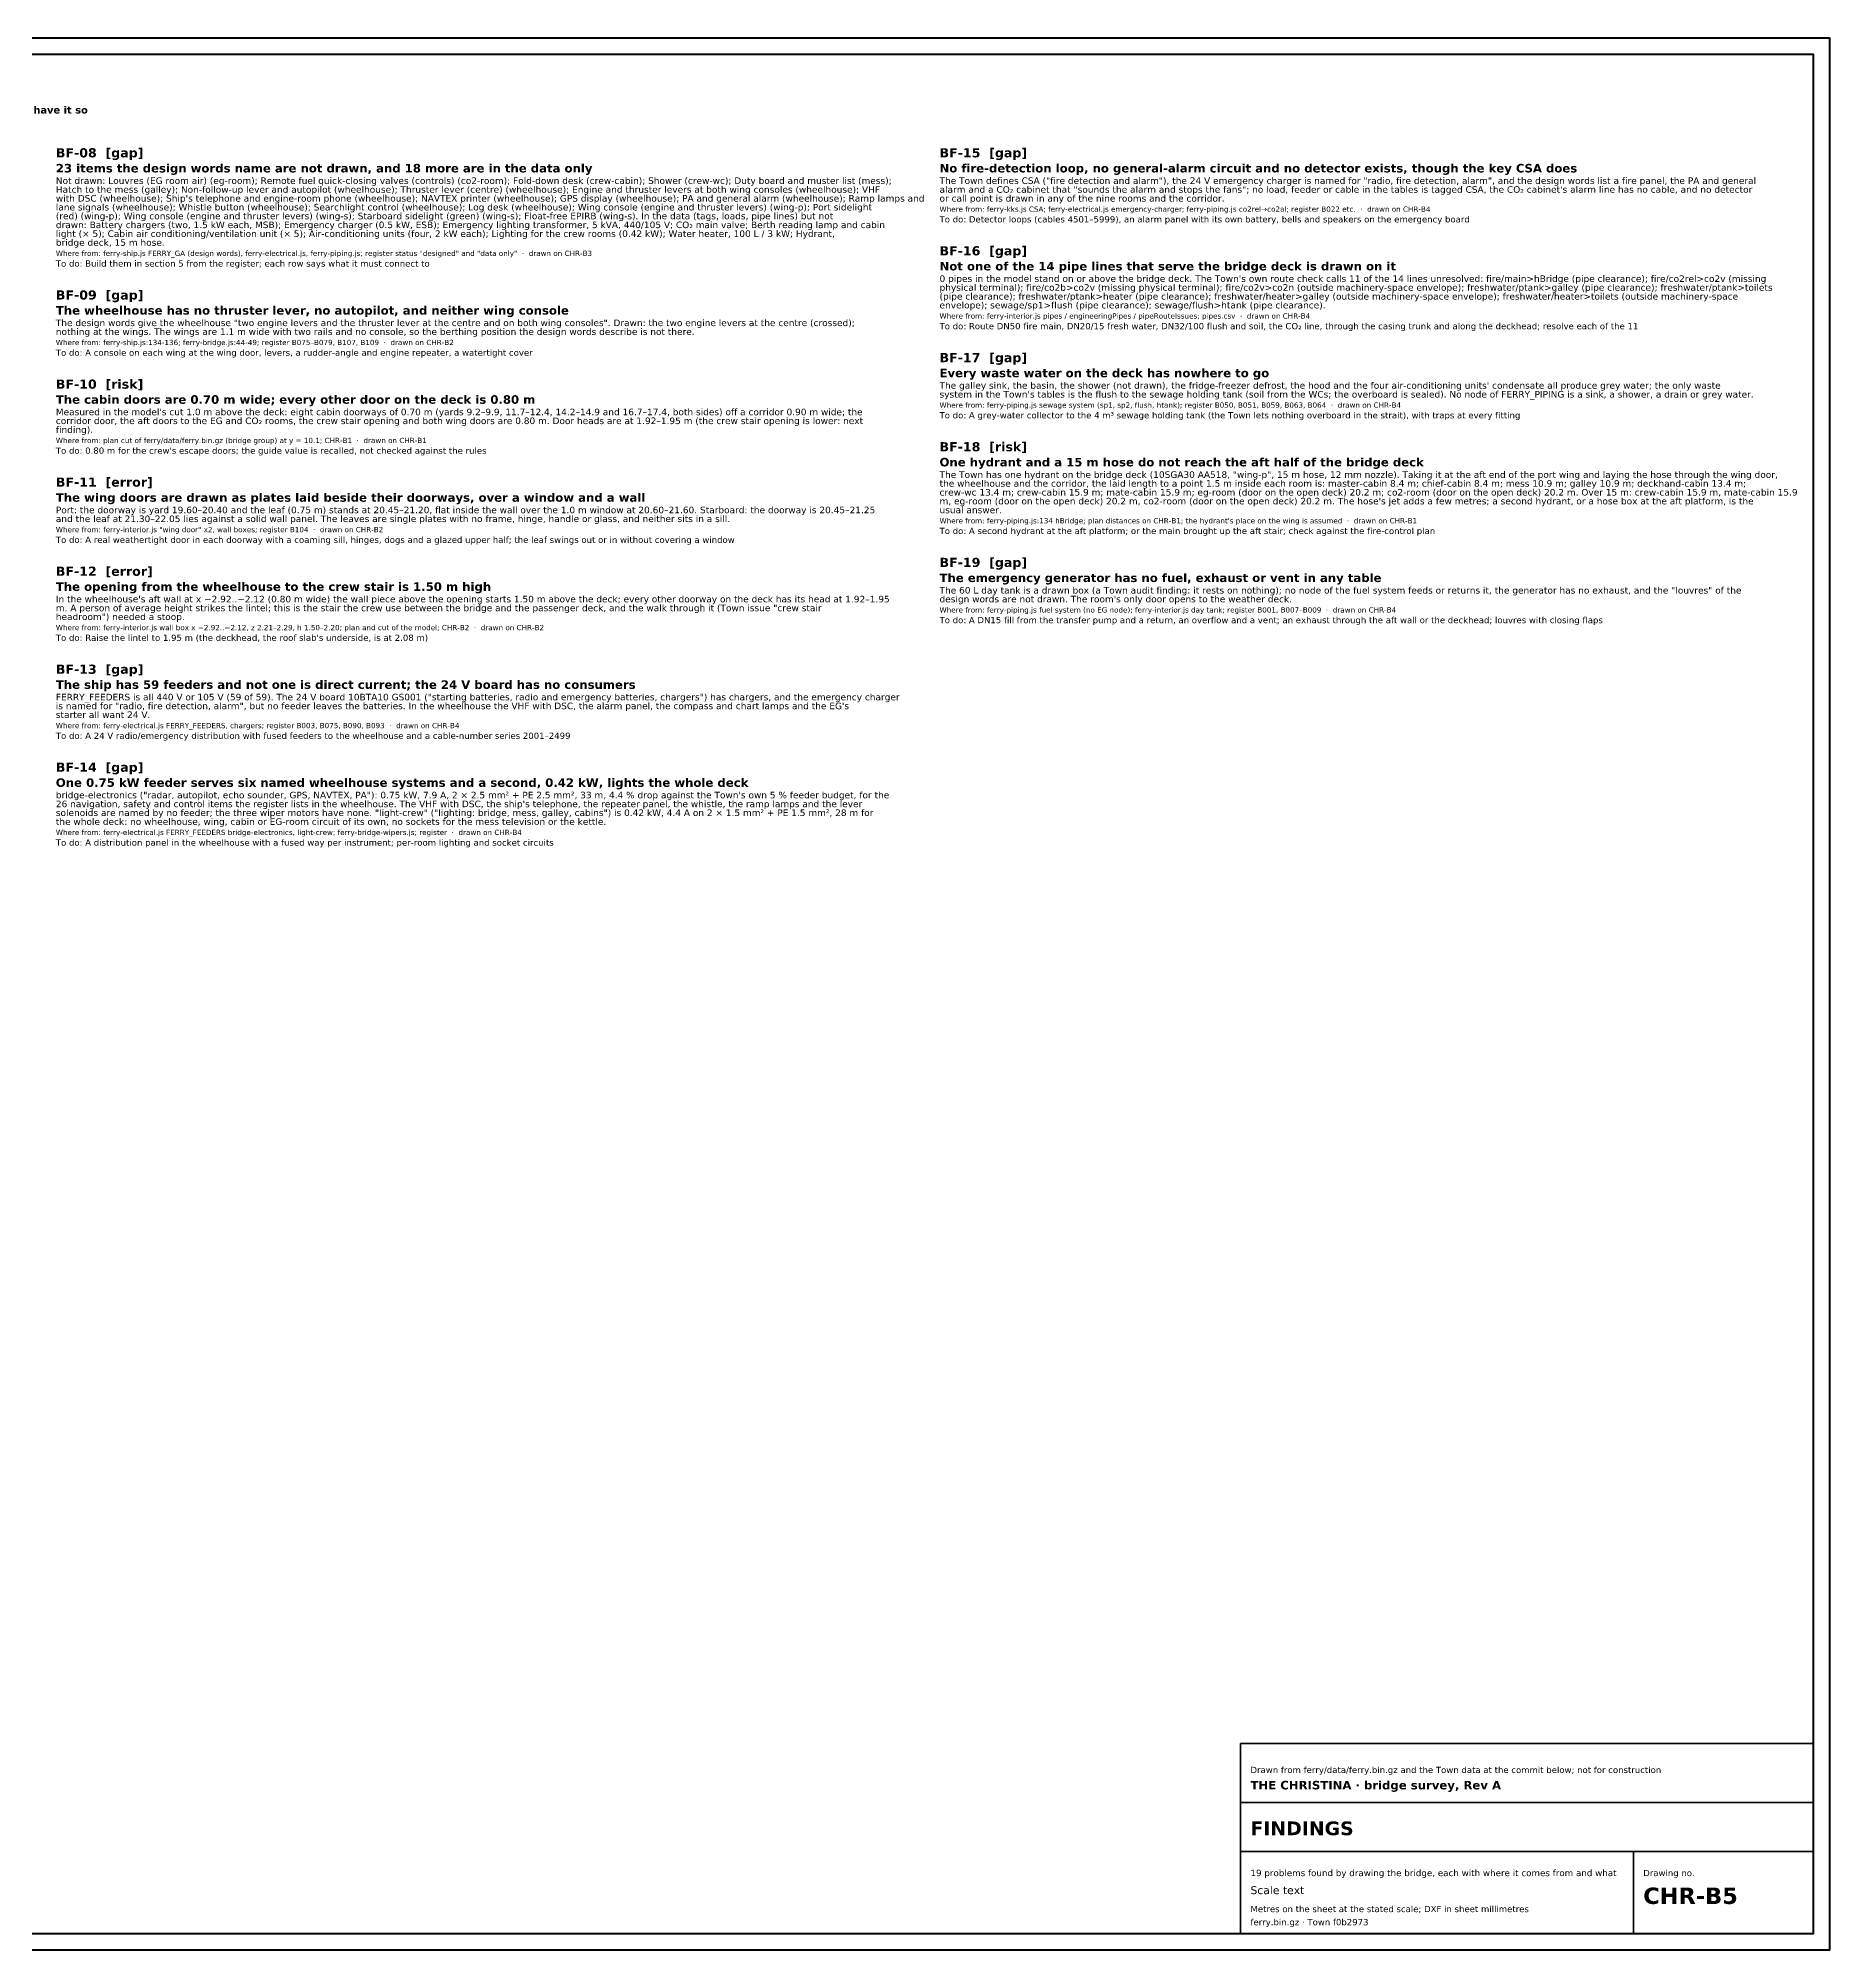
# Model space of a CAD drawing. Header units: millimetres. Extents: x 5 to 836, y 5 to 589.
# Drawn here: x 289 to 836, y 5 to 589 of the extents above; entities that cross this region are included whole.
import ezdxf

# ---------------------------------------------------------------- set-up
doc = ezdxf.new("R2010")
doc.units = ezdxf.units.MM
doc.linetypes.add('DASHED', pattern=[1.524, 1.27, -0.254])
for name, color, linetype, lineweight, true_color in [('DIM', 2, 'CONTINUOUS', 13, 0x1e46a0), ('FIND', 1, 'CONTINUOUS', 25, 0xc80000), ('SIGHT', 30, 'DASHED', 18, 0xd76900), ('THIN', 8, 'CONTINUOUS', 13, 0x8c8c8c)]:
    doc.layers.add(name, color=color, linetype=linetype, lineweight=lineweight, true_color=true_color)
for name, color, linetype, lineweight in [('FRAME', 7, 'CONTINUOUS', 50), ('TEXT', 7, 'CONTINUOUS', 18), ('TITLE', 7, 'CONTINUOUS', 35)]:
    doc.layers.add(name, color=color, linetype=linetype, lineweight=lineweight)
doc.styles.add('SANS', font='DejaVuSans.ttf')
doc.styles.add('SANSB', font='DejaVuSans-Bold.ttf')

msp = doc.modelspace()

# ---------------------------------------------------------------- linework, layer by layer
at = {"layer": 'FRAME'}
for points in [[(5, 5), (836, 5), (836, 589), (5, 589)], [(10, 10), (831, 10), (831, 584), (10, 584)]]:
    msp.add_lwpolyline(points, close=True, dxfattribs=at)
at = {"layer": 'TITLE'}
for p, q in [((656, 50), (831, 50)), ((656, 35), (831, 35)), ((776, 10), (776, 35))]:
    msp.add_line(p, q, dxfattribs=at)
msp.add_lwpolyline([(656, 10), (831, 10), (831, 68), (656, 68)], close=True, dxfattribs=at)

# ---------------------------------------------------------------- texts
at = {"layer": 'DIM'}
for s, height, style, p in [('BF-08  [gap]', 2.8, 'SANSB', (294, 552.6)), ('BF-15  [gap]', 2.8, 'SANSB', (564, 552.6)), ('23 items the design words name are not drawn, and 18 more are in the data only', 2.6, 'SANSB', (294, 548)), ('No fire-detection loop, no general-alarm circuit and no detector exists, though the key CSA does', 2.6, 'SANSB', (564, 548)), ('To do: Detector loops (cables 4501–5999), an alarm panel with its own battery, bells and speakers on the emergency board', 1.9, 'SANS', (564, 532.73)), ('To do: Build them in section 5 from the register; each row says what it must connect to', 1.9, 'SANS', (294, 519.23)), ('Not one of the 14 pipe lines that serve the bridge deck is drawn on it', 2.6, 'SANSB', (564, 518.065)), ('BF-16  [gap]', 2.8, 'SANSB', (564, 522.665)), ('BF-09  [gap]', 2.8, 'SANSB', (294, 509.165)), ('The wheelhouse has no thruster lever, no autopilot, and neither wing console', 2.6, 'SANSB', (294, 504.565)), ('To do: Route DN50 fire main, DN20/15 fresh water, DN32/100 flush and soil, the CO₂ line, through the casing trunk and along the deckhead; resolve each of the 11', 1.9, 'SANS', (564, 500.095)), ('To do: A console on each wing at the wing door, levers, a rudder-angle and engine repeater, a watertight cover', 1.9, 'SANS', (294, 491.995)), ('BF-17  [gap]', 2.8, 'SANSB', (564, 490.03)), ('Every waste water on the deck has nowhere to go', 2.6, 'SANSB', (564, 485.43)), ('To do: A grey-water collector to the 4 m³ sewage holding tank (the Town lets nothing overboard in the strait), with traps at every fitting', 1.9, 'SANS', (564, 472.86)), ("To do: 0.80 m for the crew's escape doors; the guide value is recalled, not checked against the rules", 1.9, 'SANS', (294, 462.06)), ('To do: A second hydrant at the aft platform; or the main brought up the aft stair; check against the fire-control plan', 1.9, 'SANS', (564, 437.525)), ('To do: A real weathertight door in each doorway with a coaming sill, hinges, dogs and a glazed upper half; the leaf swings out or in without covering a window', 1.9, 'SANS', (294, 434.825)), ('BF-19  [gap]', 2.8, 'SANSB', (564, 427.46)), ('The emergency generator has no fuel, exhaust or vent in any table', 2.6, 'SANSB', (564, 422.86)), ('To do: A DN15 fill from the transfer pump and a return, an overflow and a vent; an exhaust through the aft wall or the deckhead; louvres with closing flaps', 1.9, 'SANS', (564, 410.29)), ("To do: Raise the lintel to 1.95 m (the deckhead, the roof slab's underside, is at 2.08 m)", 1.9, 'SANS', (294, 404.89)), ('BF-13  [gap]', 2.8, 'SANSB', (294, 394.825)), ('The ship has 59 feeders and not one is direct current; the 24 V board has no consumers', 2.6, 'SANSB', (294, 390.225)), ('To do: A 24 V radio/emergency distribution with fused feeders to the wheelhouse and a cable-number series 2001–2499', 1.9, 'SANS', (294, 374.955)), ('One 0.75 kW feeder serves six named wheelhouse systems and a second, 0.42 kW, lights the whole deck', 2.6, 'SANSB', (294, 360.29)), ('BF-14  [gap]', 2.8, 'SANSB', (294, 364.89)), ('To do: A distribution panel in the wheelhouse with a fused way per instrument; per-room lighting and socket circuits', 1.9, 'SANS', (294, 342.32))]:
    msp.add_text(s, height=height, dxfattribs=dict(at, style=style)).set_placement(p)
at = {"layer": 'FIND', "style": 'SANSB'}
for s, height, p in [('The wing doors are drawn as plates laid beside their doorways, over a window and a wall', 2.6, (294, 447.395)), ('BF-11  [error]', 2.8, (294, 451.995)), ('BF-12  [error]', 2.8, (294, 424.76)), ('The opening from the wheelhouse to the crew stair is 1.50 m high', 2.6, (294, 420.16))]:
    msp.add_text(s, height=height, dxfattribs=at).set_placement(p)
at = {"layer": 'SIGHT', "style": 'SANSB'}
for s, height, p in [('BF-10  [risk]', 2.8, (294, 481.93)), ('The cabin doors are 0.70 m wide; every other door on the deck is 0.80 m', 2.6, (294, 477.33)), ('BF-18  [risk]', 2.8, (564, 462.795)), ('One hydrant and a 15 m hose do not reach the aft half of the bridge deck', 2.6, (564, 458.195))]:
    msp.add_text(s, height=height, dxfattribs=at).set_placement(p)
at = {"layer": 'TEXT'}
for s, height, style, p in [('4 risk  ·  7 error  ·  8 gap  ·  error: the model contradicts itself or its data · gap: asked for, not drawn or not specified · risk: it works, a real ship would not have it so', 2.2, 'SANSB', (24, 566)), ('Not drawn: Louvres (EG room air) (eg-room); Remote fuel quick-closing valves (controls) (co2-room); Fold-down desk (crew-cabin); Shower (crew-wc); Duty board and muster list (mess);', 2, 'SANS', (294, 544.49)), ('Hatch to the mess (galley); Non-follow-up lever and autopilot (wheelhouse); Thruster lever (centre) (wheelhouse); Engine and thruster levers at both wing consoles (wheelhouse); VHF', 2, 'SANS', (294, 541.79)), ('The Town defines CSA ("fire detection and alarm"), the 24 V emergency charger is named for "radio, fire detection, alarm", and the design words list a fire panel, the PA and general', 2, 'SANS', (564, 544.49)), ('alarm and a CO₂ cabinet that "sounds the alarm and stops the fans"; no load, feeder or cable in the tables is tagged CSA, the CO₂ cabinet\'s alarm line has no cable, and no detector', 2, 'SANS', (564, 541.79)), ("with DSC (wheelhouse); Ship's telephone and engine-room phone (wheelhouse); NAVTEX printer (wheelhouse); GPS display (wheelhouse); PA and general alarm (wheelhouse); Ramp lamps and", 2, 'SANS', (294, 539.09)), ('lane signals (wheelhouse); Whistle button (wheelhouse); Searchlight control (wheelhouse); Log desk (wheelhouse); Wing console (engine and thruster levers) (wing-p); Port sidelight', 2, 'SANS', (294, 536.39)), ('or call point is drawn in any of the nine rooms and the corridor.', 2, 'SANS', (564, 539.09)), ('drawn: Battery chargers (two, 1.5 kW each, MSB); Emergency charger (0.5 kW, ESB); Emergency lighting transformer, 5 kVA, 440/105 V; CO₂ main valve; Berth reading lamp and cabin', 2, 'SANS', (294, 530.99)), ('(red) (wing-p); Wing console (engine and thruster levers) (wing-s); Starboard sidelight (green) (wing-s); Float-free EPIRB (wing-s). In the data (tags, loads, pipe lines) but not', 2, 'SANS', (294, 533.69)), ('bridge deck, 15 m hose.', 2, 'SANS', (294, 525.59)), ('light (× 5); Cabin air conditioning/ventilation unit (× 5); Air-conditioning units (four, 2 kW each); Lighting for the crew rooms (0.42 kW); Water heater, 100 L / 3 kW; Hydrant,', 2, 'SANS', (294, 528.29)), ("0 pipes in the model stand on or above the bridge deck. The Town's own route check calls 11 of the 14 lines unresolved: fire/main>hBridge (pipe clearance); fire/co2rel>co2v (missing", 2, 'SANS', (564, 514.555)), ('physical terminal); fire/co2b>co2v (missing physical terminal); fire/co2v>co2n (outside machinery-space envelope); freshwater/ptank>galley (pipe clearance); freshwater/ptank>toilets', 2, 'SANS', (564, 511.855)), ('envelope); sewage/sp1>flush (pipe clearance); sewage/flush>htank (pipe clearance).', 2, 'SANS', (564, 506.455)), ('(pipe clearance); freshwater/ptank>heater (pipe clearance); freshwater/heater>galley (outside machinery-space envelope); freshwater/heater>toilets (outside machinery-space', 2, 'SANS', (564, 509.155)), ('The design words give the wheelhouse "two engine levers and the thruster lever at the centre and on both wing consoles". Drawn: the two engine levers at the centre (crossed);', 2, 'SANS', (294, 501.055)), ('nothing at the wings. The wings are 1.1 m wide with two rails and no console, so the berthing position the design words describe is not there.', 2, 'SANS', (294, 498.355)), ("The galley sink, the basin, the shower (not drawn), the fridge-freezer defrost, the hood and the four air-conditioning units' condensate all produce grey water; the only waste", 2, 'SANS', (564, 481.92)), ("system in the Town's tables is the flush to the sewage holding tank (soil from the WCs; the overboard is sealed). No node of FERRY_PIPING is a sink, a shower, a drain or grey water.", 2, 'SANS', (564, 479.22)), ('corridor door, the aft doors to the EG and CO₂ rooms, the crew stair opening and both wing doors are 0.80 m. Door heads are at 1.92–1.95 m (the crew stair opening is lower: next', 2, 'SANS', (294, 471.12)), ("Measured in the model's cut 1.0 m above the deck: eight cabin doorways of 0.70 m (yards 9.2–9.9, 11.7–12.4, 14.2–14.9 and 16.7–17.4, both sides) off a corridor 0.90 m wide; the", 2, 'SANS', (294, 473.82)), ('finding).', 2, 'SANS', (294, 468.42)), ('The Town has one hydrant on the bridge deck (10SGA30 AA518, "wing-p", 15 m hose, 12 mm nozzle). Taking it at the aft end of the port wing and laying the hose through the wing door,', 2, 'SANS', (564, 454.685)), ('the wheelhouse and the corridor, the laid length to a point 1.5 m inside each room is: master-cabin 8.4 m; chief-cabin 8.4 m; mess 10.9 m; galley 10.9 m; deckhand-cabin 13.4 m;', 2, 'SANS', (564, 451.985)), ('crew-wc 13.4 m; crew-cabin 15.9 m; mate-cabin 15.9 m; eg-room (door on the open deck) 20.2 m; co2-room (door on the open deck) 20.2 m. Over 15 m: crew-cabin 15.9 m, mate-cabin 15.9', 2, 'SANS', (564, 449.285)), ('Port: the doorway is yard 19.60–20.40 and the leaf (0.75 m) stands at 20.45–21.20, flat inside the wall over the 1.0 m window at 20.60–21.60. Starboard: the doorway is 20.45–21.25', 2, 'SANS', (294, 443.885)), ('usual answer.', 2, 'SANS', (564, 443.885)), ("m, eg-room (door on the open deck) 20.2 m, co2-room (door on the open deck) 20.2 m. The hose's jet adds a few metres; a second hydrant, or a hose box at the aft platform, is the", 2, 'SANS', (564, 446.585)), ('and the leaf at 21.30–22.05 lies against a solid wall panel. The leaves are single plates with no frame, hinge, handle or glass, and neither sits in a sill.', 2, 'SANS', (294, 441.185)), ('The 60 L day tank is a drawn box (a Town audit finding: it rests on nothing); no node of the fuel system feeds or returns it, the generator has no exhaust, and the "louvres" of the', 2, 'SANS', (564, 419.35)), ('m. A person of average height strikes the lintel; this is the stair the crew use between the bridge and the passenger deck, and the walk through it (Town issue "crew stair', 2, 'SANS', (294, 413.95)), ("In the wheelhouse's aft wall at x −2.92..−2.12 (0.80 m wide) the wall piece above the opening starts 1.50 m above the deck; every other doorway on the deck has its head at 1.92–1.95", 2, 'SANS', (294, 416.65)), ("design words are not drawn. The room's only door opens to the weather deck.", 2, 'SANS', (564, 416.65)), ('headroom") needed a stoop.', 2, 'SANS', (294, 411.25)), ('is named for "radio, fire detection, alarm", but no feeder leaves the batteries. In the wheelhouse the VHF with DSC, the alarm panel, the compass and chart lamps and the EG\'s', 2, 'SANS', (294, 384.015)), ('FERRY_FEEDERS is all 440 V or 105 V (59 of 59). The 24 V board 10BTA10 GS001 ("starting batteries, radio and emergency batteries, chargers") has chargers, and the emergency charger', 2, 'SANS', (294, 386.715)), ('starter all want 24 V.', 2, 'SANS', (294, 381.315)), ('bridge-electronics ("radar, autopilot, echo sounder, GPS, NAVTEX, PA"): 0.75 kW, 7.9 A, 2 × 2.5 mm² + PE 2.5 mm², 33 m, 4.4 % drop against the Town\'s own 5 % feeder budget, for the', 2, 'SANS', (294, 356.78)), ('the whole deck: no wheelhouse, wing, cabin or EG-room circuit of its own, no sockets for the mess television or the kettle.', 2, 'SANS', (294, 348.68)), ('solenoids are named by no feeder; the three wiper motors have none. "light-crew" ("lighting: bridge, mess, galley, cabins") is 0.42 kW, 4.4 A on 2 × 1.5 mm² + PE 1.5 mm², 28 m for', 2, 'SANS', (294, 351.38)), ("26 navigation, safety and control items the register lists in the wheelhouse. The VHF with DSC, the ship's telephone, the repeater panel, the whistle, the ramp lamps and the lever", 2, 'SANS', (294, 354.08)), ('Drawn from ferry/data/ferry.bin.gz and the Town data at the commit below; not for construction', 1.9, 'SANS', (659, 59)), ('THE CHRISTINA · bridge survey, Rev A', 2.6, 'SANSB', (659, 54)), ('FINDINGS', 4.2, 'SANSB', (659, 40)), ('19 problems found by drawing the bridge, each with where it comes from and what ', 1.94444, 'SANS', (659, 27.5)), ('Drawing no.', 1.9, 'SANS', (779, 27.5)), ('Scale text', 2.4, 'SANS', (659, 22)), ('CHR-B5', 5, 'SANSB', (779, 19)), ('Metres on the sheet at the stated scale; DXF in sheet millimetres', 1.9, 'SANS', (659, 16.5)), ('ferry.bin.gz · Town f0b2973', 1.9, 'SANS', (659, 12.5))]:
    msp.add_text(s, height=height, dxfattribs=dict(at, style=style)).set_placement(p)
at = {"layer": 'THIN', "style": 'SANS'}
for s, p in [('Where from: ferry-kks.js CSA; ferry-electrical.js emergency-charger; ferry-piping.js co2rel→co2al; register B022 etc.  ·  drawn on CHR-B4', (564, 535.99)), ('Where from: ferry-ship.js FERRY_GA (design words), ferry-electrical.js, ferry-piping.js; register status "designed" and "data only"  ·  drawn on CHR-B3', (294, 522.49)), ('Where from: ferry-interior.js pipes / engineeringPipes / pipeRouteIssues; pipes.csv  ·  drawn on CHR-B4', (564, 503.355)), ('Where from: ferry-ship.js:134-136; ferry-bridge.js:44-49; register B075–B079, B107, B109  ·  drawn on CHR-B2', (294, 495.255)), ('Where from: ferry-piping.js sewage system (sp1, sp2, flush, htank); register B050, B051, B059, B063, B064  ·  drawn on CHR-B4', (564, 476.12)), ('Where from: plan cut of ferry/data/ferry.bin.gz (bridge group) at y = 10.1; CHR-B1  ·  drawn on CHR-B1', (294, 465.32)), ('Where from: ferry-interior.js "wing door" x2, wall boxes; register B104  ·  drawn on CHR-B2', (294, 438.085)), ("Where from: ferry-piping.js:134 hBridge; plan distances on CHR-B1; the hydrant's place on the wing is assumed  ·  drawn on CHR-B1", (564, 440.785)), ('Where from: ferry-piping.js fuel system (no EG node); ferry-interior.js day tank; register B001, B007–B009  ·  drawn on CHR-B4', (564, 413.55)), ('Where from: ferry-interior.js wall box x −2.92..−2.12, z 2.21–2.29, h 1.50–2.20; plan and cut of the model; CHR-B2  ·  drawn on CHR-B2', (294, 408.15)), ('Where from: ferry-electrical.js FERRY_FEEDERS, chargers; register B003, B075, B090, B093  ·  drawn on CHR-B4', (294, 378.215)), ('Where from: ferry-electrical.js FERRY_FEEDERS bridge-electronics, light-crew; ferry-bridge-wipers.js; register  ·  drawn on CHR-B4', (294, 345.58))]:
    msp.add_text(s, height=1.6, dxfattribs=at).set_placement(p)

doc.saveas('drawing.dxf')
